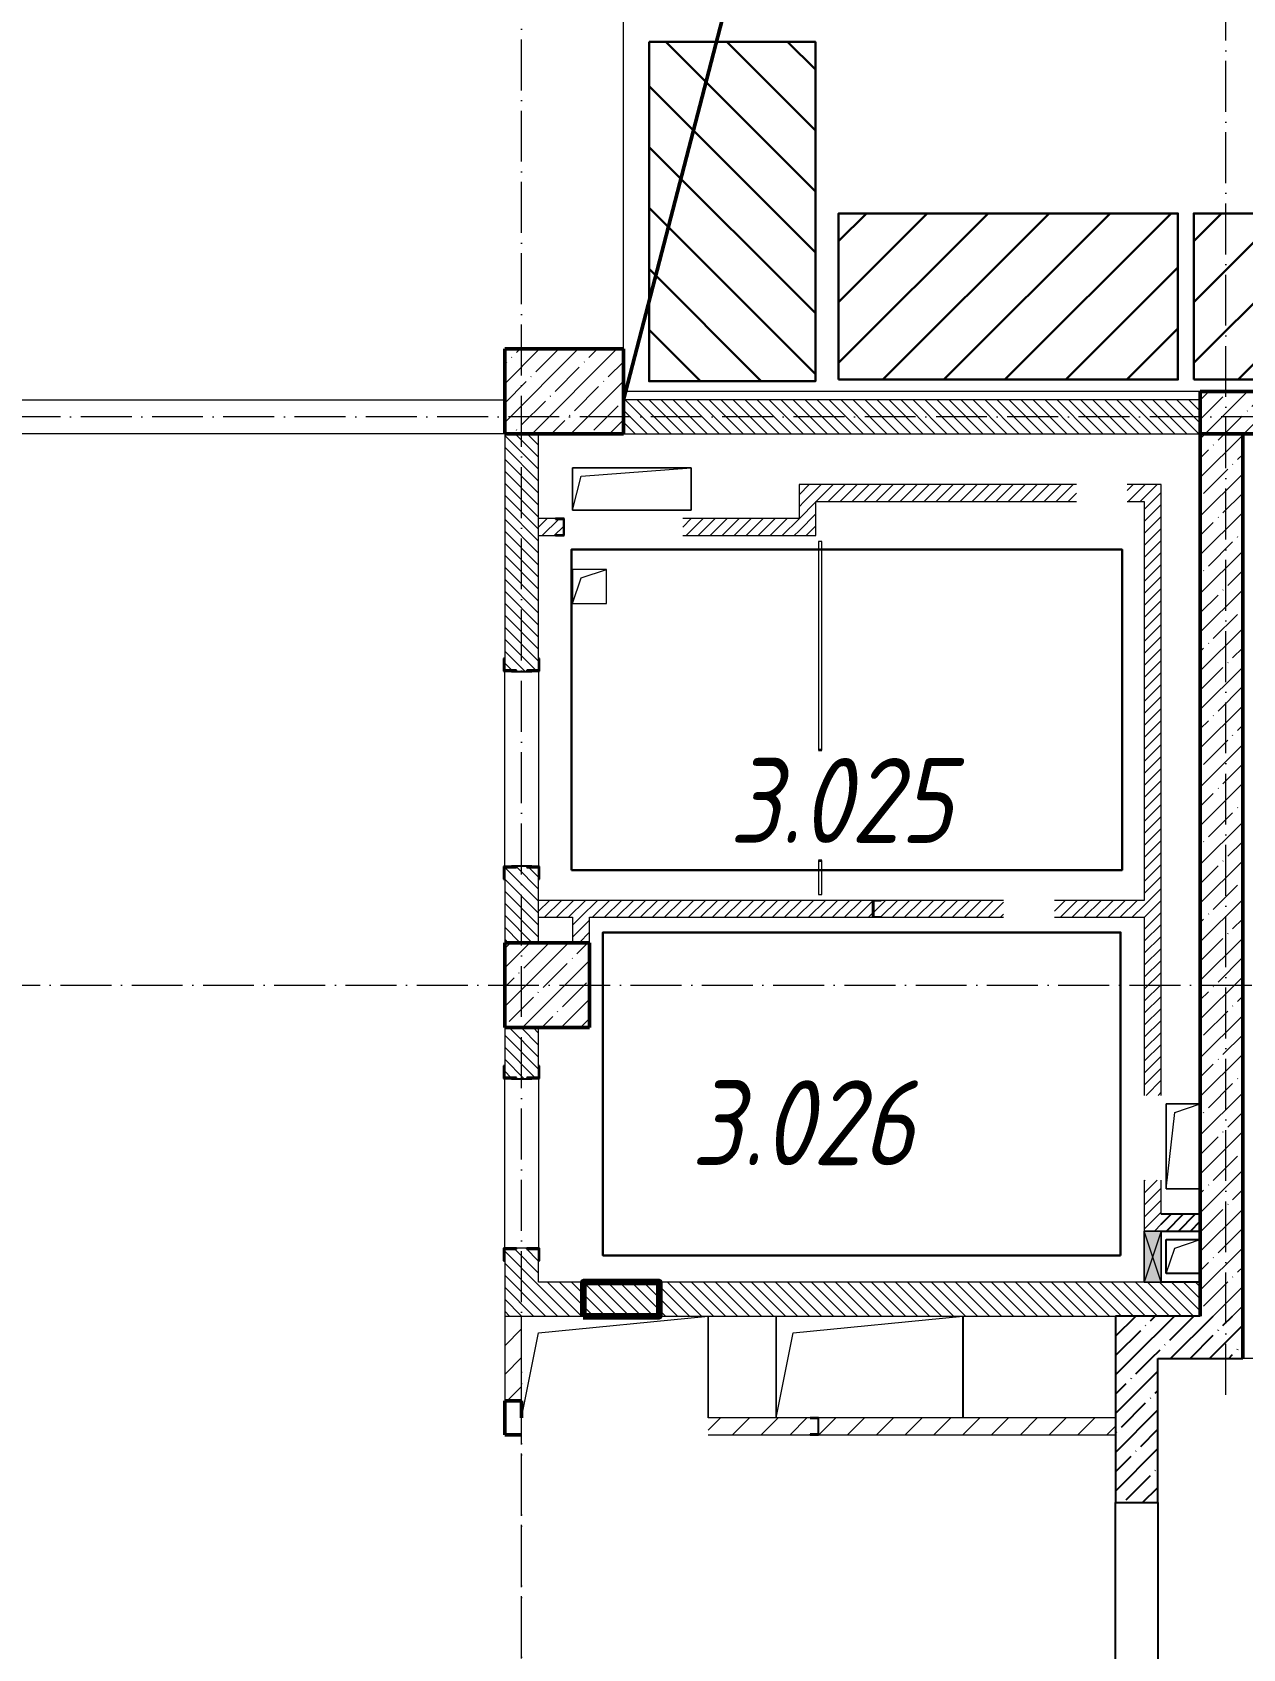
# Model space of a CAD drawing. Header units: millimetres. Extents: x -356862 to 418287, y 0 to 839748.
# Drawn here: x 232895 to 240029, y 507036 to 516563 of the extents above; entities that cross this region are included whole.
import ezdxf

# ---------------------------------------------------------------- set-up
doc = ezdxf.new("R2010")
doc.units = ezdxf.units.MM
doc.linetypes.add('50_200_ШТРИХ_1Т_ш5_п1_п1_', pattern=[700, 500, -100, 0, -100])
for name, color, linetype, lineweight in [('0) строит. леса', 20, 'Continuous', 30), ('9.7) Заделка 956 шт', 6, 'Continuous', 158), ('A-DETL-____-OTLN-1', 7, 'Continuous', 50), ('A-DETL-GENF-OTLN', 7, 'Continuous', 9), ('A-DOOR-OPNG-MCUT', 7, 'Continuous', 35), ('A-FLOR-____-OTLN', 7, 'Continuous', 9), ('A-GENM-____-MCUT', 7, 'Continuous', 25), ('A-GENM-____-OTLN', 7, 'Continuous', 9), ('A-GENM-____-OTLN-1', 7, 'Continuous', 25), ('A-GLAZ-____-OTLN', 7, 'Continuous', 9), ('A-WALL-____-MCUT', 7, 'Continuous', 13), ('A-WALL-____-MCUT-2', 7, 'Continuous', 50), ('A-WALL-____-PATT-1', 7, 'Continuous', 9), ('A-WALL-FNSH-MCUT-1', 7, 'Continuous', 9), ('B2.6.1)', 212, 'Continuous', 30), ('B2.8)', 183, 'Continuous', 30), ('I-WALL-____-OTLN', 7, 'Continuous', 9), ('S-COLS-____-MCUT', 7, 'Continuous', 50), ('S-COLS-____-OTLN', 7, 'Continuous', 9), ('S-GRID-____-OTLN-1', 7, '50_200_ШТРИХ_1Т_ш5_п1_п1_', 9), ('Марки помещений', 7, 'Continuous', 9)]:
    doc.layers.add(name, color=color, linetype=linetype, lineweight=lineweight)
doc.layers.add('A-DOOR-____-OTLN-1', color=7, linetype='Continuous', lineweight=9, true_color=0xffffff)
doc.styles.add('ISOCPEUR_I_2', font='isocpeui.ttf', dxfattribs={"width": 0.85, "height": 2.3})
pattern_1 = [(135, (142429.057, 459015.94), (-35.35534, -35.35534), [])]
pattern_2 = [(45, (142429.06, 459015.94), (-84.85281, 84.85281), [])]
pattern_3 = [(45, (142429.06, 459015.94), (-114.04925, 114.04925), []), (45, (142543.1, 459015.94), (-114.04925, 114.04925), [201.612, -40.322, 3.353, -36.97])]
pattern_4 = [(45, (142429.057, 459015.94), (-35.35534, 35.35534), [])]

# ---------------------------------------------------------------- blocks, each defined once
blk = doc.blocks.new('BSC_Колонна _Прямоугольная - 500х700-V110-АР1_План отверстий 3 этажа в осях 1-64_Ю-ЯЯ')
at = {"layer": 'S-COLS-____-OTLN'}
h = blk.add_hatch(dxfattribs=at)
h.set_pattern_fill('FP_115', color=256, style=0, pattern_type=2)
h.set_pattern_definition([(315, (-55431.04, 93600), (114.04925, 114.04925), []), (315, (-55431.04, 93485.95), (114.04925, 114.04925), [201.613, -40.323, 3.353, -36.97])])
h.paths.add_polyline_path([(-250, 350), (-250, -350), (250, -350), (250, 350)], flags=0)
at = {"layer": 'S-COLS-____-MCUT'}
for p, q in [((250, 350), (-250, 350)), ((-250, 350), (-250, -350)), ((250, -350), (250, 350)), ((-250, -350), (250, -350))]:
    blk.add_line(p, q, dxfattribs=at)
blk = doc.blocks.new('BSC_Колонна _Прямоугольная - 500х500-V146-АР1_План отверстий 3 этажа в осях 1-64_Ю-ЯЯ')
at = {"layer": 'S-COLS-____-OTLN'}
h = blk.add_hatch(dxfattribs=at)
h.set_pattern_fill('FP_151', color=256, style=0, pattern_type=2)
h.set_pattern_definition([(45, (-93500, -51931.04), (-114.04925, 114.04925), []), (45, (-93385.95, -51931.04), (-114.04925, 114.04925), [201.613, -40.323, 3.353, -36.97])])
h.paths.add_polyline_path([(-250, -250), (250, -250), (250, 250), (-250, 250)], flags=0)
at = {"layer": 'S-COLS-____-MCUT'}
for p, q in [((250, 250), (-250, 250)), ((-250, 250), (-250, -250)), ((250, -250), (250, 250)), ((-250, -250), (250, -250))]:
    blk.add_line(p, q, dxfattribs=at)
blk = doc.blocks.new('DOR_ДУ_распашная__1Ст_Прямоугольная_ШЕР - Вн_650х2100h_Кабинки С_у-19996353-АР1_План отверстий 3 этажа в осях 1-64_Ю-ЯЯ')
at = {"layer": 'A-DOOR-OPNG-MCUT'}
for p, q in [((-325, 10), (-325, -10)), ((325, -10), (325, 10))]:
    blk.add_line(p, q, dxfattribs=at)
blk = doc.blocks.new('154_Стойка_СКБ_Уголок - СМ-2180_200-28268025-АР1_План отверстий 3 этажа в осях 1-64_Ю-ЯЯ')
at = {"layer": 'A-GENM-____-MCUT'}
for p, q in [((125, 156), (125, 81)), ((200, 156), (125, 156)), ((131, 81), (131, 150)), ((131, 150), (200, 150)), ((200, 150), (200, 156)), ((125, 81), (131, 81)), ((131, 19), (125, 19)), ((125, 19), (125, -56)), ((131, -50), (131, 19)), ((125, -56), (200, -56)), ((200, -50), (131, -50)), ((200, -56), (200, -50))]:
    blk.add_line(p, q, dxfattribs=at)
blk = doc.blocks.new('Стойка_Влож_Полоса боковая - Полоса-28213942-АР1_План отверстий 3 этажа в осях 1-64_Ю-ЯЯ')
at = {"layer": 'A-GENM-____-OTLN'}
for p, q in [((-5, 60), (0, 60)), ((-5, -60), (-5, 60)), ((0, -60), (-5, -60))]:
    blk.add_line(p, q, dxfattribs=at)
blk = doc.blocks.new('154_Фахверк_СКБ_Швеллер - Тип_100_3960-28336563-АР1_План отверстий 3 этажа в осях 1-64_Ю-ЯЯ')
at = {"layer": 'A-GENM-____-MCUT'}
for p, q in [((125, 50), (175, 50)), ((125, -50), (125, 50)), ((128, 47), (128, -47)), ((175, 47), (128, 47)), ((175, 50), (175, 47)), ((175, -50), (125, -50)), ((128, -47), (175, -47)), ((175, -47), (175, -50))]:
    blk.add_line(p, q, dxfattribs=at)
blk = doc.blocks.new('154_Фахверк_СКБ_Швеллер - Тип_100_3960-28515445-АР1_План отверстий 3 этажа в осях 1-64_Ю-ЯЯ')
at = {"layer": 'A-GENM-____-MCUT'}
for p, q in [((175, 50), (125, 50)), ((125, 50), (125, -50)), ((128, 47), (175, 47)), ((128, -47), (128, 47)), ((175, 47), (175, 50)), ((125, -50), (175, -50)), ((175, -47), (128, -47)), ((175, -50), (175, -47))]:
    blk.add_line(p, q, dxfattribs=at)
blk = doc.blocks.new('154_Фахверк_СКБ_Швеллер - Тип_100_3960_зеркало-29806508-АР1_План отверстий 3 этажа в осях 1-64_Ю-ЯЯ')
at = {"layer": 'A-GENM-____-MCUT'}
for p, q in [((175, 50), (125, 50)), ((125, 50), (125, -50)), ((128, 47), (175, 47)), ((128, -47), (128, 47)), ((175, 47), (175, 50)), ((125, -50), (175, -50)), ((175, -47), (128, -47)), ((175, -50), (175, -47))]:
    blk.add_line(p, q, dxfattribs=at)
blk = doc.blocks.new('AR_Отверстие прямоугольное _в плите_ - AR_Отверстие прямоугольное _в плите_-30459207-АР1_План отверстий 3 этажа в осях 1-64_Ю-ЯЯ')
at = {"layer": 'A-GENM-____-OTLN'}
for p, q in [((100, 100), (-100, 100)), ((-100, 100), (-100, -100)), ((-50, 50), (100, 100)), ((100, -100), (100, 100)), ((-100, -100), (-50, 50)), ((-100, -100), (100, -100))]:
    blk.add_line(p, q, dxfattribs=at)
blk = doc.blocks.new('AR_Отверстие прямоугольное _в плите_ - AR_Отверстие прямоугольное _в плите_-30229458-АР1_План отверстий 3 этажа в осях 1-64_Ю-ЯЯ')
at = {"layer": 'A-GENM-____-OTLN'}
for p, q in [((100, 250), (-100, 250)), ((-100, 250), (-100, -250)), ((-100, -250), (-50, 200)), ((-50, 200), (100, 250)), ((-100, -250), (100, -250))]:
    blk.add_line(p, q, dxfattribs=at)
blk = doc.blocks.new('AR_Отверстие прямоугольное _в плите_ - AR_Отверстие прямоугольное _в плите_-30459221-АР1_План отверстий 3 этажа в осях 1-64_Ю-ЯЯ')
at = {"layer": 'A-GENM-____-OTLN'}
for p, q in [((350, 125), (-350, 125)), ((-350, 125), (-350, -125)), ((-300, 75), (350, 125)), ((350, -125), (350, 125)), ((-350, -125), (-300, 75)), ((-350, -125), (350, -125))]:
    blk.add_line(p, q, dxfattribs=at)
blk = doc.blocks.new('AR_Отверстие прямоугольное _в плите_ - AR_Отверстие прямоугольное _в плите_-V194-АР1_План отверстий 3 этажа в осях 1-64_Ю-ЯЯ')
at = {"layer": 'A-GENM-____-OTLN'}
for p, q in [((100, 100), (-100, 100)), ((-100, 100), (-100, -100)), ((-50, 50), (100, 100)), ((-100, -100), (-50, 50)), ((-100, -100), (100, -100))]:
    blk.add_line(p, q, dxfattribs=at)
blk = doc.blocks.new('AR_Отверстие прямоугольное _в плите_ - AR_Отверстие прямоугольное _в плите_-30552682-АР1_План отверстий 3 этажа в осях 1-64_Ю-ЯЯ')
at = {"layer": 'A-GENM-____-OTLN'}
for p, q in [((-550, 300), (-550, -300)), ((-450, 200), (550, 300)), ((550, -300), (550, 300)), ((-550, -300), (-450, 200))]:
    blk.add_line(p, q, dxfattribs=at)
blk = doc.blocks.new('AR_Отверстие прямоугольное _в плите_ - AR_Отверстие прямоугольное _в плите_-V204-АР1_План отверстий 3 этажа в осях 1-64_Ю-ЯЯ')
at = {"layer": 'A-GENM-____-OTLN'}
for p, q in [((-450, 200), (550, 300)), ((550, -300), (550, 300)), ((-550, -300), (-450, 200))]:
    blk.add_line(p, q, dxfattribs=at)
blk = doc.blocks.new('AR_Отверстие прямоугольное _в стене__БезПР - AR_Отверстие прямоугольное _в стене__БезПР-36789536-АР1_План отверстий 3 этажа в осях 1-64_Ю-ЯЯ')
at = {"layer": 'A-GLAZ-____-OTLN'}
blk.add_hatch(color=256, dxfattribs=at).paths.add_polyline_path([(150, 50), (-150, 50), (-150, -50), (150, -50)], flags=0)
at = {"layer": 'A-DETL-GENF-OTLN'}
for p, q in [((-150, -50), (-150, 50)), ((-150, 50), (150, 50)), ((150, 50), (-150, -50)), ((-150, 50), (150, -50)), ((150, 50), (-150, 50)), ((-150, 50), (-150, -50)), ((150, 50), (150, -50)), ((150, -50), (150, 50)), ((150, -50), (-150, -50)), ((-150, -50), (150, -50))]:
    blk.add_line(p, q, dxfattribs=at)
blk = doc.blocks.new('BSC_Колонна _Прямоугольная1 - 200х100 _металл_-V211-АР1_План отверстий 3 этажа в осях 1-64_Ю-ЯЯ')
at = {"layer": 'S-COLS-____-MCUT'}
for p, q in [((0, 50), (-100, 50)), ((-100, 50), (-100, -50)), ((100, -50), (100, 50)), ((-100, -50), (100, -50))]:
    blk.add_line(p, q, dxfattribs=at)

msp = doc.modelspace()

# ---------------------------------------------------------------- hatches: boundary and pattern name
h = msp.add_hatch()
h.set_pattern_fill('FP_8', color=256, style=0, pattern_type=2)
h.set_pattern_definition(pattern_4)
h.paths.add_polyline_path([(239779.0567, 509496.983), (239779.0567, 509596.983), (239549.0567, 509596.983), (239549.0567, 509496.983), (239625.5666, 509496.983)], flags=0)
h = msp.add_hatch()
h.set_pattern_fill('FP_12', color=256, style=0, pattern_type=2)
h.set_pattern_definition(pattern_3)
h.paths.add_polyline_path([(239529.0567, 508746.983), (240029.0567, 508746.983), (240029.0567, 508996.983), (239279.0567, 508996.983), (239279.0567, 508746.983)], flags=0)
h = msp.add_hatch()
h.set_pattern_fill('FP_12', color=256, style=0, pattern_type=2)
h.set_pattern_definition(pattern_3)
h.paths.add_polyline_path([(239279.0567, 506096.983), (239529.0567, 506096.983), (239529.0567, 506296.983), (239279.0567, 506296.983)], flags=0)
h.paths.add_polyline_path([(239529.0567, 507896.983), (239529.0567, 508746.983), (239279.0567, 508746.983), (239279.0567, 507896.983)], flags=0)
at = {"layer": '0) строит. леса'}
h = msp.add_hatch(dxfattribs=at)
h.set_pattern_fill('ANSI31', color=256, scale=80, angle=-90)
h.set_pattern_definition([(315, (382548.66, 516066.6), (179.60512, 179.60512), [])])
h.paths.add_polyline_path([(236530.1605, 516506.8413), (236530.1605, 514506.8413), (237510.1605, 514506.8413), (237510.1605, 516506.8413)])
h = msp.add_hatch(dxfattribs=at)
h.set_pattern_fill('ANSI31', color=256, scale=80)
h.set_pattern_definition([(45, (238087.7, 660534.52), (-179.60512, 179.60512), [])])
h.paths.add_polyline_path([(237647.4819, 514516.0188), (239647.4819, 514516.0188), (239647.4819, 515496.0188), (237647.4819, 515496.0188)])
h = msp.add_hatch(dxfattribs=at)
h.set_pattern_fill('ANSI31', color=256, scale=80)
h.set_pattern_definition([(45, (240181.24, 660534.52), (-179.60512, 179.60512), [])])
h.paths.add_polyline_path([(239741.0089, 514516.0188), (241741.0089, 514516.0188), (241741.0089, 515496.0188), (239741.0089, 515496.0188)])
at = {"layer": 'A-WALL-____-PATT-1'}
h = msp.add_hatch(dxfattribs=at)
h.set_pattern_fill('FP_12', color=256, style=0, pattern_type=2)
h.set_pattern_definition(pattern_3)
h.paths.add_polyline_path([(243179.0567, 514196.983), (243179.0567, 514446.983), (239779.0567, 514446.983), (239779.0567, 514196.983), (241393.0309, 514196.983)], flags=0)
h = msp.add_hatch(dxfattribs=at)
h.set_pattern_fill('FP_9', color=256, style=0, pattern_type=2)
h.set_pattern_definition(pattern_1)
h.paths.add_polyline_path([(239779.0567, 514196.983), (239779.0567, 514396.983), (236379.0567, 514396.983), (236379.0567, 514196.983), (237858.1023, 514196.983)], flags=0)
h = msp.add_hatch(dxfattribs=at)
h.set_pattern_fill('FP_9', color=256, style=0, pattern_type=2)
h.set_pattern_definition(pattern_1)
h.paths.add_polyline_path([(235748.0567, 511196.983), (235879.0567, 511196.983), (235879.0567, 511640.983), (235810.0567, 511640.983), (235810.0567, 511646.983), (235748.0567, 511646.983), (235748.0567, 511640.983), (235679.0567, 511640.983), (235679.0567, 511196.983)], flags=0)
h.paths.add_polyline_path([(235748.0567, 512796.983), (235810.0567, 512796.983), (235810.0567, 512802.983), (235879.0567, 512802.983), (235879.0567, 514196.983), (235679.0567, 514196.983), (235679.0567, 512802.983), (235748.0567, 512802.983)], flags=0)
h = msp.add_hatch(dxfattribs=at)
h.set_pattern_fill('FP_12', color=256, style=0, pattern_type=2)
h.set_pattern_definition(pattern_3)
h.paths.add_polyline_path([(239779.0567, 508996.983), (240029.0567, 508996.983), (240029.0567, 514196.983), (239779.0567, 514196.983), (239779.0567, 509781.4533)], flags=0)
h = msp.add_hatch(dxfattribs=at)
h.set_pattern_fill('FP_8', color=256, style=0, pattern_type=2)
h.set_pattern_definition(pattern_4)
h.paths.add_polyline_path([(239349.0567, 513796.983), (239449.0567, 513796.983), (239449.0567, 513896.983), (239349.0567, 513896.983), (239349.0567, 513891.815)], flags=0)
h.paths.add_polyline_path([(237514.0567, 513796.983), (239049.0567, 513796.983), (239049.0567, 513896.983), (237414.0567, 513896.983), (237414.0567, 513796.983)], flags=0)
h = msp.add_hatch(dxfattribs=at)
h.set_pattern_fill('FP_8', color=256, style=0, pattern_type=2)
h.set_pattern_definition(pattern_4)
h.paths.add_polyline_path([(239549.0567, 509496.983), (239549.0567, 509796.983), (239449.0567, 509796.983), (239449.0567, 509496.983), (239524.0567, 509496.983)], flags=0)
h.paths.add_polyline_path([(239511.2189, 510296.983), (239549.0567, 510296.983), (239549.0567, 513896.983), (239449.0567, 513896.983), (239449.0567, 510296.983), (239509.0567, 510296.983)], flags=0)
h = msp.add_hatch(dxfattribs=at)
h.set_pattern_fill('FP_8', color=256, style=0, pattern_type=2)
h.set_pattern_definition(pattern_4)
h.paths.add_polyline_path([(237514.0567, 513596.983), (237514.0567, 513796.983), (237414.0567, 513796.983), (237414.0567, 513596.983)], flags=0)
h = msp.add_hatch(dxfattribs=at)
h.set_pattern_fill('FP_8', color=256, style=0, pattern_type=2)
h.set_pattern_definition(pattern_4)
h.paths.add_polyline_path([(235979.0567, 513596.983), (235979.0567, 513599.983), (236026.0567, 513599.983), (236026.0567, 513693.983), (235979.0567, 513693.983), (235979.0567, 513696.983), (235879.0567, 513696.983), (235879.0567, 513596.983)], flags=0)
h.paths.add_polyline_path([(237414.0567, 513596.983), (237414.0567, 513696.983), (236729.0567, 513696.983), (236729.0567, 513596.983)], flags=0)
h = msp.add_hatch(dxfattribs=at)
h.set_pattern_fill('FP_8', color=256, style=0, pattern_type=2)
h.set_pattern_definition(pattern_4)
h.paths.add_polyline_path([(238919.0567, 511346.983), (239449.0567, 511346.983), (239449.0567, 511446.983), (238919.0567, 511446.983), (238919.0567, 511430.775)], flags=0)
h.paths.add_polyline_path([(238619.0567, 511346.983), (238619.0567, 511446.983), (237899.0567, 511446.983), (237899.0567, 511443.983), (237852.0567, 511443.983), (237852.0567, 511349.983), (237899.0567, 511349.983), (237899.0567, 511346.983)], flags=0)
h.paths.add_polyline_path([(236179.0567, 511346.983), (237849.0567, 511346.983), (237849.0567, 511446.983), (235879.0567, 511446.983), (235879.0567, 511346.983), (236090.638, 511346.983)], flags=0)
h = msp.add_hatch(dxfattribs=at)
h.set_pattern_fill('FP_8', color=256, style=0, pattern_type=2)
h.set_pattern_definition(pattern_4)
h.paths.add_polyline_path([(236079.0567, 511196.983), (236179.0567, 511196.983), (236179.0567, 511346.983), (236079.0567, 511346.983)], flags=0)
h = msp.add_hatch(dxfattribs=at)
h.set_pattern_fill('FP_9', color=256, style=0, pattern_type=2)
h.set_pattern_definition(pattern_1)
h.paths.add_polyline_path([(235879.0567, 508996.983), (235879.0567, 509390.983), (235810.0567, 509390.983), (235810.0567, 509396.983), (235748.0567, 509396.983), (235748.0567, 509390.983), (235679.0567, 509390.983), (235679.0567, 508996.983)], flags=0)
h.paths.add_polyline_path([(235748.0567, 510396.983), (235810.0567, 510396.983), (235810.0567, 510402.983), (235879.0567, 510402.983), (235879.0567, 510696.983), (235679.0567, 510696.983), (235679.0567, 510402.983), (235748.0567, 510402.983)], flags=0)
h = msp.add_hatch(dxfattribs=at)
h.set_pattern_fill('FP_9', color=256, style=0, pattern_type=2)
h.set_pattern_definition(pattern_1)
h.paths.add_polyline_path([(239779.0567, 508996.983), (239779.0567, 509196.983), (235879.0567, 509196.983), (235879.0567, 508996.983), (239625.5666, 508996.983)], flags=0)
h = msp.add_hatch(dxfattribs=at)
h.set_pattern_fill('FP_7', color=256, style=0, pattern_type=2)
h.set_pattern_definition(pattern_2)
h.paths.add_polyline_path([(235679.0567, 508496.983), (235779.0567, 508496.983), (235779.0567, 508996.983), (235679.0567, 508996.983)], flags=0)
h = msp.add_hatch(dxfattribs=at)
h.set_pattern_fill('FP_7', color=256, style=0, pattern_type=2)
h.set_pattern_definition(pattern_2)
h.paths.add_polyline_path([(239279.0567, 508296.983), (239279.0567, 508396.983), (237529.0567, 508396.983), (237529.0567, 508296.983), (237858.1023, 508296.983)], flags=0)
h.paths.add_polyline_path([(237479.0567, 508296.983), (237479.0567, 508299.983), (237526.0567, 508299.983), (237526.0567, 508393.983), (237479.0567, 508393.983), (237479.0567, 508396.983), (236879.0567, 508396.983), (236879.0567, 508296.983)], flags=0)

# ---------------------------------------------------------------- linework, layer by layer
for p, q in [((239779.0567, 509596.983), (239549.0567, 509596.983)), ((239549.0567, 509496.983), (239779.0567, 509496.983)), ((239579.0567, 509446.983), (239779.0567, 509446.983)), ((239579.0567, 509246.983), (239579.0567, 509446.983)), ((239779.0567, 509246.983), (239579.0567, 509246.983)), ((239779.0567, 509196.983), (239549.0567, 509196.983)), ((238379.0567, 508996.983), (238379.0567, 508396.983)), ((239279.0567, 508996.983), (239279.0567, 507896.983)), ((239779.0567, 508996.983), (239279.0567, 508996.983)), ((239529.0567, 507896.983), (239529.0567, 508746.983)), ((239529.0567, 508746.983), (240029.0567, 508746.983)), ((239279.0567, 507896.983), (239529.0567, 507896.983)), ((239279.0567, 506296.983), (239279.0567, 507896.983)), ((239529.0567, 507896.983), (239529.0567, 506296.983))]:
    msp.add_line(p, q)
at = {"layer": '0) строит. леса'}
for points in [[(236530.1605, 516506.8413), (236530.1605, 514506.8413), (237510.1605, 514506.8413), (237510.1605, 516506.8413)], [(237647.4819, 514516.0188), (239647.4819, 514516.0188), (239647.4819, 515496.0188), (237647.4819, 515496.0188)], [(239741.0089, 514516.0188), (241741.0089, 514516.0188), (241741.0089, 515496.0188), (239741.0089, 515496.0188)]]:
    msp.add_lwpolyline(points, close=True, dxfattribs=at)
at = {"layer": '9.7) Заделка 956 шт'}
msp.add_lwpolyline([(236140.9874, 508996.983), (236592.3761, 508996.983), (236592.3761, 509196.983), (236140.9874, 509196.983)], close=True, dxfattribs=at)
at = {"layer": 'A-DETL-____-OTLN-1'}
msp.add_line((236379.0567, 514396.983), (243179.0567, 540546.983), dxfattribs=at)
at = {"layer": 'A-FLOR-____-OTLN'}
for p, q in [((236379.0567, 514696.983), (236379.0567, 520146.983)), ((236379.0567, 514696.983), (236379.0567, 520146.983)), ((239779.0567, 514446.983), (236379.0567, 514446.983)), ((236079.0567, 513996.983), (236779.0567, 513996.983)), ((236079.0567, 513746.983), (236079.0567, 513996.983)), ((236779.0567, 513996.983), (236779.0567, 513746.983)), ((236779.0567, 513746.983), (236079.0567, 513746.983)), ((239579.0567, 510246.983), (239779.0567, 510246.983)), ((239579.0567, 509746.983), (239579.0567, 510246.983)), ((239779.0567, 509746.983), (239579.0567, 509746.983)), ((236879.0567, 508996.983), (236879.0567, 508396.983)), ((237279.0567, 508396.983), (237279.0567, 508996.983)), ((240709.0567, 508746.983), (240029.0567, 508746.983))]:
    msp.add_line(p, q, dxfattribs=at)
at = {"layer": 'A-WALL-____-MCUT'}
for p, q in [((239779.0567, 514396.983), (236379.0567, 514396.983)), ((235679.0567, 514196.983), (235679.0567, 512871.983)), ((235879.0567, 512871.983), (235879.0567, 514196.983)), ((236379.0567, 514196.983), (239779.0567, 514196.983)), ((235748.0567, 512796.983), (235810.0567, 512796.983)), ((235810.0567, 511646.983), (235748.0567, 511646.983)), ((235679.0567, 511571.983), (235679.0567, 511196.983)), ((235879.0567, 511196.983), (235879.0567, 511571.983)), ((235679.0567, 510696.983), (235679.0567, 510471.983)), ((235879.0567, 510471.983), (235879.0567, 510696.983)), ((235748.0567, 510396.983), (235810.0567, 510396.983)), ((235810.0567, 509396.983), (235748.0567, 509396.983)), ((235679.0567, 509321.983), (235679.0567, 508996.983)), ((235879.0567, 509196.983), (235879.0567, 509321.983)), ((239449.0567, 509196.983), (235879.0567, 509196.983)), ((235679.0567, 508996.983), (239279.0567, 508996.983))]:
    msp.add_line(p, q, dxfattribs=at)
at = {"layer": 'A-WALL-____-MCUT-2'}
for p, q in [((239779.0567, 514446.983), (239779.0567, 508996.983)), ((243179.0567, 514446.983), (239779.0567, 514446.983)), ((239779.0567, 514196.983), (243179.0567, 514196.983)), ((240029.0567, 508746.983), (240029.0567, 514196.983))]:
    msp.add_line(p, q, dxfattribs=at)
at = {"layer": 'A-WALL-FNSH-MCUT-1'}
for p, q in [((239049.0567, 513896.983), (237414.0567, 513896.983)), ((237414.0567, 513896.983), (237414.0567, 513696.983)), ((239549.0567, 513896.983), (239349.0567, 513896.983)), ((239549.0567, 510296.983), (239549.0567, 513896.983)), ((237514.0567, 513796.983), (239049.0567, 513796.983)), ((237514.0567, 513596.983), (237514.0567, 513796.983)), ((239349.0567, 513796.983), (239449.0567, 513796.983)), ((239449.0567, 513796.983), (239449.0567, 511446.983)), ((235979.0567, 513696.983), (235879.0567, 513696.983)), ((237414.0567, 513696.983), (236729.0567, 513696.983)), ((235879.0567, 513596.983), (235979.0567, 513596.983)), ((236729.0567, 513596.983), (237514.0567, 513596.983)), ((237529.0567, 513561.983), (237529.0567, 512331.983)), ((237549.0567, 513561.983), (237529.0567, 513561.983)), ((237549.0567, 512331.983), (237549.0567, 513561.983)), ((237529.0567, 511681.983), (237529.0567, 511481.983)), ((237549.0567, 511481.983), (237549.0567, 511681.983)), ((237849.0567, 511446.983), (235879.0567, 511446.983)), ((237529.0567, 511481.983), (237549.0567, 511481.983)), ((238619.0567, 511446.983), (237899.0567, 511446.983)), ((239449.0567, 511446.983), (238919.0567, 511446.983)), ((235879.0567, 511346.983), (236079.0567, 511346.983)), ((236079.0567, 511346.983), (236079.0567, 511196.983)), ((236179.0567, 511346.983), (237849.0567, 511346.983)), ((236179.0567, 511196.983), (236179.0567, 511346.983)), ((237899.0567, 511346.983), (238619.0567, 511346.983)), ((238919.0567, 511346.983), (239449.0567, 511346.983)), ((239449.0567, 511346.983), (239449.0567, 510296.983)), ((239449.0567, 509796.983), (239449.0567, 509496.983)), ((239549.0567, 509596.983), (239549.0567, 509796.983)), ((235679.0567, 508996.983), (235679.0567, 508496.983)), ((235779.0567, 508496.983), (235779.0567, 508996.983)), ((237479.0567, 508396.983), (236879.0567, 508396.983)), ((239279.0567, 508396.983), (237529.0567, 508396.983)), ((236879.0567, 508296.983), (237479.0567, 508296.983)), ((237529.0567, 508296.983), (239279.0567, 508296.983))]:
    msp.add_line(p, q, dxfattribs=at)
at = {"layer": 'B2.6.1)'}
msp.add_lwpolyline([(236072.5186, 511625.3226), (239318.6679, 511625.3226), (239318.6679, 513514.7215), (236072.5186, 513514.7215)], close=True, dxfattribs=at)
at = {"layer": 'B2.8)'}
msp.add_lwpolyline([(239309.3921, 509353.7256), (236257.8761, 509353.7256), (236257.8761, 511257.4555), (239309.3921, 511257.4555)], close=True, dxfattribs=at)
at = {"layer": 'I-WALL-____-OTLN'}
for p, q in [((231679.0567, 514396.983), (235679.0567, 514396.983)), ((235679.0567, 514196.983), (231679.0567, 514196.983)), ((235679.0567, 511646.983), (235679.0567, 512796.983)), ((235879.0567, 512796.983), (235879.0567, 511646.983)), ((235679.0567, 509396.983), (235679.0567, 510396.983)), ((235879.0567, 510396.983), (235879.0567, 509396.983))]:
    msp.add_line(p, q, dxfattribs=at)
at = {"layer": 'S-GRID-____-OTLN-1', "color": 251, "ltscale": 0.6, "true_color": 0x636466}
for p, q in [((235779.0567, 498996.983), (235779.0567, 549908.7924)), ((239929.0567, 508532.6233), (239929.0567, 549908.7924)), ((246503.4633, 514296.983), (137760.2865, 514296.983)), ((211635.5567, 510946.983), (246503.4633, 510946.983)), ((235779.0567, 454533.3346), (235779.0567, 508896.9006))]:
    msp.add_line(p, q, dxfattribs=at)

# ---------------------------------------------------------------- block references
at = {"rotation": 270}
msp.add_blockref('AR_Отверстие прямоугольное _в стене__БезПР - AR_Отверстие прямоугольное _в стене__БезПР-36789536-АР1_План отверстий 3 этажа в осях 1-64_Ю-ЯЯ', (239499.0567, 509346.983), dxfattribs=at)
msp.add_blockref('AR_Отверстие прямоугольное _в плите_ - AR_Отверстие прямоугольное _в плите_-V194-АР1_План отверстий 3 этажа в осях 1-64_Ю-ЯЯ', (239679.0567, 509346.983))
at = {"layer": 'A-DOOR-____-OTLN-1', "rotation": 90}
msp.add_blockref('DOR_ДУ_распашная__1Ст_Прямоугольная_ШЕР - Вн_650х2100h_Кабинки С_у-19996353-АР1_План отверстий 3 этажа в осях 1-64_Ю-ЯЯ', (237539.0567, 512006.983), dxfattribs=at)
at = {"layer": 'A-GENM-____-OTLN'}
for name, p in [('AR_Отверстие прямоугольное _в плите_ - AR_Отверстие прямоугольное _в плите_-30459221-АР1_План отверстий 3 этажа в осях 1-64_Ю-ЯЯ', (236429.0567, 513871.983)), ('AR_Отверстие прямоугольное _в плите_ - AR_Отверстие прямоугольное _в плите_-30459207-АР1_План отверстий 3 этажа в осях 1-64_Ю-ЯЯ', (236179.0567, 513296.983)), ('AR_Отверстие прямоугольное _в плите_ - AR_Отверстие прямоугольное _в плите_-30229458-АР1_План отверстий 3 этажа в осях 1-64_Ю-ЯЯ', (239679.0567, 509996.983)), ('AR_Отверстие прямоугольное _в плите_ - AR_Отверстие прямоугольное _в плите_-V204-АР1_План отверстий 3 этажа в осях 1-64_Ю-ЯЯ', (236329.0567, 508696.983)), ('AR_Отверстие прямоугольное _в плите_ - AR_Отверстие прямоугольное _в плите_-30552682-АР1_План отверстий 3 этажа в осях 1-64_Ю-ЯЯ', (237829.0567, 508696.983))]:
    msp.add_blockref(name, p, dxfattribs=at)
for p, rotation in [((235779.0567, 512796.983), 89.99999999999991), ((235779.0567, 511646.983), 269.9999999999999), ((235779.0567, 510396.983), 89.99999999999991)]:
    msp.add_blockref('Стойка_Влож_Полоса боковая - Полоса-28213942-АР1_План отверстий 3 этажа в осях 1-64_Ю-ЯЯ', p, dxfattribs=dict(at, rotation=rotation))
at = {"layer": 'A-GENM-____-OTLN-1'}
for name, p, rotation in [('154_Фахверк_СКБ_Швеллер - Тип_100_3960_зеркало-29806508-АР1_План отверстий 3 этажа в осях 1-64_Ю-ЯЯ', (236154.0567, 513646.983), 180), ('154_Стойка_СКБ_Уголок - СМ-2180_200-28268025-АР1_План отверстий 3 этажа в осях 1-64_Ю-ЯЯ', (235829.0567, 512671.983), 89.9999999999999), ('154_Стойка_СКБ_Уголок - СМ-2180_200-28268025-АР1_План отверстий 3 этажа в осях 1-64_Ю-ЯЯ', (235729.0567, 511771.983), 269.9999999999999), ('154_Стойка_СКБ_Уголок - СМ-2180_200-28268025-АР1_План отверстий 3 этажа в осях 1-64_Ю-ЯЯ', (235829.0567, 510271.983), 89.9999999999999), ('154_Стойка_СКБ_Уголок - СМ-2180_200-28268025-АР1_План отверстий 3 этажа в осях 1-64_Ю-ЯЯ', (235729.0567, 509521.983), 269.9999999999999), ('154_Фахверк_СКБ_Швеллер - Тип_100_3960-28515445-АР1_План отверстий 3 этажа в осях 1-64_Ю-ЯЯ', (237654.0567, 508346.983), 180)]:
    msp.add_blockref(name, p, dxfattribs=dict(at, rotation=rotation))
msp.add_blockref('154_Фахверк_СКБ_Швеллер - Тип_100_3960-28336563-АР1_План отверстий 3 этажа в осях 1-64_Ю-ЯЯ', (237724.0567, 511396.983), dxfattribs=at)
at = {"layer": 'S-COLS-____-OTLN'}
for name, p, rotation in [('BSC_Колонна _Прямоугольная - 500х700-V110-АР1_План отверстий 3 этажа в осях 1-64_Ю-ЯЯ', (236029.0567, 514446.983), 89.9999999999999), ('BSC_Колонна _Прямоугольная1 - 200х100 _металл_-V211-АР1_План отверстий 3 этажа в осях 1-64_Ю-ЯЯ', (235729.0567, 508396.983), 270.0000000000001)]:
    msp.add_blockref(name, p, dxfattribs=dict(at, rotation=rotation))
msp.add_blockref('BSC_Колонна _Прямоугольная - 500х500-V146-АР1_План отверстий 3 этажа в осях 1-64_Ю-ЯЯ', (235929.0567, 510946.983), dxfattribs=at)

# ---------------------------------------------------------------- texts
at = {"layer": 'Марки помещений', "char_height": 500, "width": 785.65375, "attachment_point": 1, "style": 'ISOCPEUR_I_2'}
for s, insert in [('3.025', (237002.2379, 512285.7453)), ('3.026', (236777.8365, 510385.9937))]:
    msp.add_mtext(s, dxfattribs=dict(at, insert=insert))

doc.saveas('drawing.dxf')
